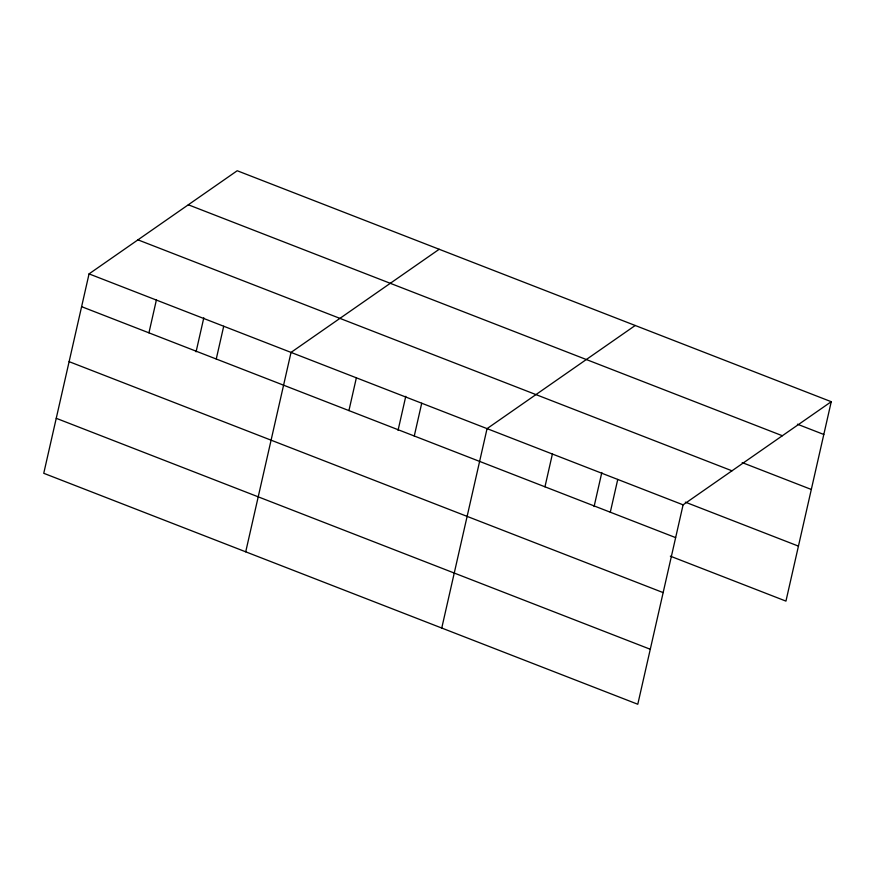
<?xml version="1.0" encoding="UTF-8"?>
<svg xmlns="http://www.w3.org/2000/svg" width="875" height="875" viewBox="0 0 875 875"><rect width="100%" height="100%" fill="white"/><g stroke="black" fill="none" stroke-linecap="round" stroke-linejoin="round"><path stroke-width="1.31" d="M89.053 273.886L43.75 473.298L637.788 704.255L683.091 504.842L831.25 401.702L237.213 170.745L89.053 273.886L683.091 504.842M148.936 332.839L156.373 300.059M196.077 351.827L203.809 317.789M216.256 359.012L223.705 326.233M245.722 551.819L291.025 352.417L439.184 249.277M348.928 410.594L356.366 377.814M398.048 430.358L405.781 396.309M414.269 436.002L421.717 403.222M441.755 628.042L487.058 428.63L635.217 325.489M544.961 486.806L552.398 454.027M594.081 506.57L601.814 472.522M610.302 512.214L617.75 479.434M831.25 401.702L785.947 601.114L670.337 556.161M797.42 424.211L823.802 434.47M188.322 204.783L782.359 435.739M742.197 462.591L811.311 489.464M137.944 239.848L731.981 470.805M685.344 502.152L798.438 546.12M81.605 306.666L675.642 537.611M69.114 361.648L663.152 592.605M56.241 418.305L650.278 649.261"/></g></svg>
